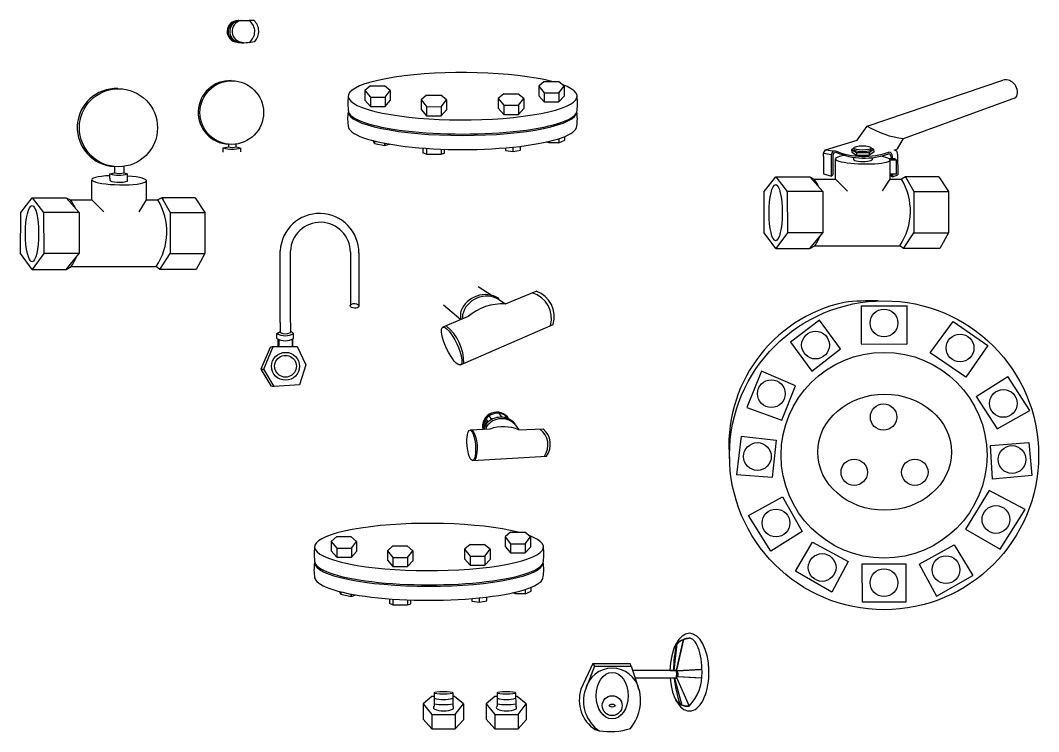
# Model space of a CAD drawing. Header units: millimetres. Extents: x 270980 to 377517, y 122245 to 152875.
# Drawn here: x 330785 to 350465, y 135301 to 149060 of the extents above; entities that cross this region are included whole.
import ezdxf

# ---------------------------------------------------------------- set-up
doc = ezdxf.new("R2010")
doc.units = ezdxf.units.MM

msp = doc.modelspace()

# ---------------------------------------------------------------- hatches: boundary and pattern name
h = msp.add_hatch(color=242)
h.dxf.hatch_style = 1
edge = h.paths.add_edge_path()
edge.add_ellipse((343455.0470447556, 136411.9291160001), major_axis=(0, -84.97290195742185), ratio=0.5028100184105206, start_angle=39.56140323124472, end_angle=156.7729893337367)
edge.add_ellipse((343455.0470447556, 136411.9291160001), major_axis=(0, -84.97290195742185), ratio=0.5028100184105206, start_angle=156.7729893337367, end_angle=169.2922804696469)
edge.add_arc((343464.6012398614, 136480.1709959486), 12.55437240545365, 64.09314434039806, 149.6934990257698)
edge.add_ellipse((343455.0470447556, 136411.9291160001), major_axis=(0, -74.76482730833366), ratio=0.1978087951310296, start_angle=358.6371298721403, end_angle=540.8417450249516, ccw=False)
edge.add_line((343453.2857451508, 136337.698606788), (343453.2816488653, 136337.6986130082))
edge.add_arc((343464.8507731711, 136348.7884361955), 16.02587955553226, 223.7882121869977, 302.7565169304336)
edge.add_ellipse((343455.0470447556, 136411.9291160001), major_axis=(0, -84.97290195742185), ratio=0.5028100184105206, start_angle=13.55688945109388, end_angle=39.56140323124475)

# ---------------------------------------------------------------- linework, layer by layer
for p, q in [((334992.9988086787, 149056.1555014766), (335209.8730346278, 149056.1555014766)), ((340908.1174740754, 147878.995563937), (340802.413895665, 147787.1838473913)), ((340908.1174740754, 147878.995563937), (341182.6635584438, 147878.9016327752)), ((341292.8428513881, 147787.1838473913), (341182.6635584438, 147878.9016327752)), ((347149.7438203392, 147014.8713832708), (349774.3657714245, 147905.0566899671)), ((337549.7783422868, 147793.996936266), (337444.0747638761, 147702.1852197203)), ((337444.0747638761, 147702.1852197203), (337444.0747638761, 147515.9755255566)), ((337444.0747638761, 147702.1852197203), (337549.7783422868, 147571.5958002798)), ((337549.7783422868, 147793.996936266), (337824.3244266552, 147793.9030051042)), ((337934.5037195994, 147702.1852197203), (337824.3244266552, 147793.9030051042)), ((337835.5706293091, 147571.0815045826), (337934.5037195994, 147702.1852197203)), ((337934.5037195994, 147702.1852197203), (337934.5037195994, 147507.6315798454)), ((338634.6002352702, 147613.112588859), (338528.8966568597, 147521.3008723133)), ((338634.6002352702, 147613.112588859), (338909.1463196387, 147613.0186576972)), ((339019.3256125829, 147521.3008723133), (338909.1463196387, 147613.0186576972)), ((340127.5112413848, 147639.5566260051), (340021.8076629742, 147547.7449094594)), ((340127.5112413848, 147639.5566260051), (340402.0573257533, 147639.4626948433)), ((340512.2366186976, 147547.7449094594), (340402.0573257533, 147639.4626948433)), ((340802.413895665, 147787.1838473913), (340802.413895665, 147600.9741532277)), ((340802.413895665, 147787.1838473913), (340908.1174740754, 147656.5944279508)), ((340802.413895665, 147600.9741532277), (340908.1174740754, 147481.2574371705)), ((340908.1174740754, 147656.5944279508), (341193.9097610979, 147656.0801322537)), ((340908.1174740754, 147656.5944279508), (340908.1174740756, 147481.2574371705)), ((341193.9097610979, 147656.0801322537), (341292.8428513881, 147787.1838473913)), ((341193.9097610979, 147656.0801322537), (341193.9097610979, 147481.1695631614)), ((341292.8428513881, 147787.1838473913), (341292.8428513881, 147592.6302075165)), ((337444.0747638761, 147515.9755255566), (337549.7783422868, 147396.2588094994)), ((337549.7783422868, 147571.5958002798), (337835.5706293091, 147571.0815045826)), ((337549.7783422868, 147571.5958002798), (337549.7783422868, 147396.2588094994)), ((337835.5706293091, 147571.0815045826), (337835.5706293091, 147396.1709354903)), ((337835.5706293091, 147396.1709354903), (337934.5037195994, 147507.6315798454)), ((338528.8966568597, 147521.3008723133), (338528.8966568597, 147335.0911781497)), ((338528.8966568597, 147521.3008723133), (338634.6002352702, 147390.7114528728)), ((338920.3925222927, 147390.1971571757), (339019.3256125829, 147521.3008723133)), ((339019.3256125829, 147521.3008723133), (339019.3256125829, 147326.7472324384)), ((340021.8076629742, 147547.7449094594), (340021.8076629742, 147361.5352152958)), ((340021.8076629742, 147547.7449094594), (340127.5112413848, 147417.1554900189)), ((340127.5112413848, 147417.1554900189), (340413.3035284072, 147416.6411943218)), ((340127.5112413848, 147417.1554900189), (340127.5112413848, 147241.8184992385)), ((340413.3035284072, 147416.6411943218), (340512.2366186976, 147547.7449094594)), ((340413.3035284072, 147416.6411943218), (340413.3035284072, 147241.7306252295)), ((340512.2366186976, 147547.7449094594), (340512.2366186976, 147353.1912695846)), ((340908.1174740754, 147481.2574371705), (341193.9097610979, 147481.1695631613)), ((341193.9097610979, 147481.1695631613), (341292.8428513881, 147592.6302075165)), ((347854.9624750393, 146771.8535240977), (350026.9389161229, 147564.9834010365)), ((337549.7783422868, 147396.2588094994), (337835.5706293091, 147396.1709354903)), ((338528.8966568597, 147335.0911781497), (338634.6002352702, 147215.3744620924)), ((338634.6002352702, 147390.7114528728), (338920.3925222927, 147390.1971571757)), ((338634.6002352702, 147390.7114528728), (338634.6002352703, 147215.3744620924)), ((338634.6002352702, 147215.3744620924), (338920.3925222927, 147215.2865880833)), ((338920.3925222926, 147390.1971571757), (338920.3925222927, 147215.2865880834)), ((338920.3925222927, 147215.2865880833), (339019.3256125829, 147326.7472324384)), ((340021.8076629742, 147361.5352152958), (340127.5112413848, 147241.8184992385)), ((340127.5112413848, 147241.8184992385), (340413.3035284072, 147241.7306252294)), ((340413.3035284072, 147241.7306252294), (340512.2366186976, 147353.1912695846)), ((346955.0945726274, 146740.8923086046), (347149.7438203392, 147014.8713832708)), ((334704.9585354378, 146592.9881347471), (334809.7888201509, 146616.0685812886)), ((334809.7888201509, 146664.2668547077), (334809.7888201509, 146616.0685812886)), ((334958.2384874633, 146616.0685812886), (334958.660774633, 146667.5573055685)), ((334958.2384874633, 146616.0685812886), (335046.514694122, 146589.9574291682)), ((337626.6599185318, 146678.2537507149), (337601.0396474804, 146733.4724025735)), ((337626.6599185318, 146726.9512381634), (337626.6599185318, 146678.2537507149)), ((337626.6599185318, 146678.2537507149), (337829.5967366059, 146638.0057637347)), ((337829.5967366059, 146638.0057637347), (337829.5967366059, 146682.6436065254)), ((337829.5967366059, 146682.6436065254), (337829.5967366059, 146638.0057637347)), ((337829.5967366059, 146638.0057637347), (337921.397639961, 146666.0548211226)), ((341007.3601477343, 146688.373887447), (340955.0849146874, 146708.501444267)), ((346343.3954923345, 146554.4648333298), (346955.0945726274, 146740.8923086046)), ((347737.6733166011, 146577.8486069218), (347854.9624750393, 146771.8535240977)), ((334704.9585354378, 146507.5292047168), (334704.9585354378, 146592.9881347471)), ((335046.514694122, 146516.5467605975), (335046.514694122, 146589.9574291682)), ((338634.6002352703, 146470.9197612314), (338566.4042515247, 146499.4350031233)), ((338634.6002352703, 146584.4789135351), (338634.6002352703, 146470.9197612314)), ((338634.6002352703, 146470.9197612314), (338920.392522293, 146472.9766462371)), ((338920.392522293, 146569.195383241), (338920.392522293, 146472.9766462371)), ((338920.392522293, 146472.9766462371), (338979.3499869779, 146492.4683701219)), ((340311.7776382878, 146522.5658312489), (340311.7776382878, 146608.8458417125)), ((346306.543537262, 146491.5472567557), (346343.3954923345, 146554.4648333298)), ((346306.543537262, 146424.9335315028), (346306.543537262, 146491.5472567557)), ((346306.543537262, 146491.5472567557), (346463.6924628866, 146462.3642921689)), ((346306.543537262, 146424.9335315028), (346306.543537262, 146090.2916392271)), ((346343.3954923345, 146554.4648333298), (346492.0868813731, 146533.071081604)), ((346463.6924628866, 146462.3642921689), (346492.0868813731, 146533.071081604)), ((346463.6924628866, 146049.2074678117), (346463.6924628866, 146462.3642921689)), ((346492.0868813731, 146533.071081604), (346530.7661143429, 146538.70408601)), ((346494.2526207519, 146458.9462177912), (346507.2559147841, 146500.498157134)), ((346494.2526207519, 146076.2478607457), (346494.2526207519, 146458.9462177912)), ((346507.2559147841, 146500.498157134), (346543.6837162999, 146509.9275514039)), ((346896.6184163415, 146586.2357677162), (346851.0026942484, 146563.3018887747)), ((346851.0026942484, 146563.3018887747), (346852.046629253, 146509.0845072775)), ((346851.0026942484, 146563.3018887747), (346943.1510635733, 146500.6832451097)), ((346852.046629253, 146509.0845072775), (346944.1396564902, 146450.6254508718)), ((346895.1574405887, 146566.9342263726), (346895.1574405887, 146591.1574840225)), ((346943.1510635733, 146500.6832451097), (347190.583681097, 146506.6539497895)), ((346943.1510635733, 146500.6832451097), (346944.1396564902, 146450.6254508718)), ((346944.1396564902, 146450.6254508718), (347191.6439942452, 146455.3144554439)), ((347190.583681097, 146506.6539497895), (347275.6647399136, 146567.4455844832)), ((347190.583681097, 146506.6539497895), (347191.6439942452, 146455.3144554439)), ((347276.7791739614, 146510.3398175864), (347191.6439942452, 146455.3144554439)), ((347228.9614574456, 146594.9936463991), (347228.9614574456, 146565.5597181667)), ((347275.6647399136, 146567.4455844832), (347228.9614574456, 146588.9431106896)), ((347275.6647399136, 146567.4455844832), (347276.7791739614, 146510.3398175864)), ((347639.6577687748, 146381.6452946548), (347639.5009249257, 146430.9710883681)), ((347671.1773332394, 146550.3766747052), (347737.6733166011, 146577.8486069218)), ((347739.5756915532, 146469.0156801471), (347741.9337145895, 146070.3224519828)), ((332605.8591013304, 146231.6032130539), (332605.8591013304, 146112.3858481409)), ((332788.0486761961, 146109.553350969), (332788.5669415537, 146235.6415235083)), ((346538.1888525366, 145988.6310484779), (346538.8853792556, 146380.6291103803)), ((346887.2669202782, 146410.0116327822), (346887.2669202782, 146370.9767594758)), ((347244.5701713156, 146403.4260591333), (347244.5701713156, 146370.9767594758)), ((347681.5934292929, 146381.6452946548), (347577.8639924679, 146381.6452946548)), ((347593.0052625644, 145988.6951388053), (347593.0052625644, 146360.6880103389)), ((347593.0052625644, 146360.6880103389), (347711.517010597, 146360.6880103389)), ((347614.1355121821, 146416.6395784681), (347614.1355121821, 146381.6452946548)), ((347711.517010597, 146360.6880103389), (347681.5934292929, 146381.6452946548)), ((347711.517010597, 146360.6880103389), (347711.517010597, 146086.4908862559)), ((332514.8814794206, 146092.3553374473), (332605.8591013304, 146112.3858481409)), ((332514.8814794206, 146006.8964074171), (332514.8814794206, 146092.3553374473)), ((332788.0486761961, 146109.553350969), (332856.4376381049, 146089.3246318685)), ((332856.4376381049, 145951.2391028742), (332856.4376381049, 146089.3246318685)), ((345382.5176592305, 146032.7576913993), (346040.7325310737, 146032.7576913993)), ((346040.7325310737, 146032.7576913993), (346290.903201516, 145746.7847163899)), ((346040.7325310737, 146032.7576913993), (346128.249053505, 145988.8807469843)), ((346306.543537262, 146090.2916392271), (346463.6924628866, 146049.2074678117)), ((346463.6924628866, 146049.2074678117), (346494.2526207519, 146076.2478607457)), ((347711.517010597, 146086.4908862559), (347593.0052625644, 146086.4908862559)), ((347614.1355121821, 146086.4908862559), (347614.1355121821, 146043.6487811975)), ((347614.1355121821, 146043.6487811975), (347640.5962869421, 146032.2010780947)), ((347640.5962869421, 146086.4908862559), (347640.5962869421, 146032.2010780947)), ((347640.5962869421, 146032.2010780947), (347741.9337145895, 146070.3224519828)), ((347891.7200480758, 146032.7576913993), (347815.5782504395, 145988.8807469843)), ((348537.8966218379, 146032.7576913993), (347891.7200480758, 146032.7576913993)), ((347891.7200480758, 146032.7576913993), (348054.6096361115, 145746.7847163899)), ((347891.7200480758, 146032.7576913993), (347916.7122607133, 145988.8807469843)), ((348537.8966218379, 146032.7576913993), (348721.3069003877, 145746.7847163899)), ((332165.803411679, 145585.5158231128), (332166.4999383978, 145977.5138850152)), ((332514.8814794206, 146006.8964074171), (332514.8814794206, 145967.8615341107)), ((333220.6198217067, 145585.5799134402), (333220.6198217067, 145961.4694050765)), ((346128.4203784529, 145988.6310484779), (346538.1888525366, 145988.6310484779)), ((346538.1888525366, 145988.6310484779), (346768.8354985448, 145757.9647623316)), ((347450.2561274785, 145759.979401311), (347593.0052625644, 145988.6951388053)), ((347593.0052625644, 145988.6951388053), (347815.5782504395, 145988.8807469843)), ((346290.903201516, 145746.7847163899), (345601.8606861986, 145746.7847163899)), ((346290.903201516, 145746.7847163899), (346290.9032015161, 144952.6616392559)), ((348054.6096361115, 145746.7847163899), (348054.6096361113, 144952.6616392559)), ((348054.6096361115, 145746.7847163899), (348721.3069003877, 145746.7847163899)), ((348721.3069003877, 145746.7847163899), (348721.3069003877, 144952.6616392559)), ((331010.1322183728, 145629.6424660342), (331668.347090216, 145629.6424660342)), ((331668.347090216, 145629.6424660342), (331918.5177606583, 145343.6694910248)), ((331668.347090216, 145629.6424660342), (331755.8636126472, 145585.7655216192)), ((331756.0349375952, 145585.5158231128), (332165.803411679, 145585.5158231128)), ((332165.803411679, 145585.5158231128), (332396.450057687, 145354.8495369665)), ((333077.8706866207, 145356.8641759459), (333220.6198217067, 145585.5799134402)), ((333220.6198217067, 145585.5799134402), (333443.1928095817, 145585.7655216192)), ((333519.334607218, 145629.6424660342), (333443.1928095817, 145585.7655216192)), ((334165.5111809802, 145629.6424660342), (333519.334607218, 145629.6424660342)), ((333519.334607218, 145629.6424660342), (333682.2241952537, 145343.6694910248)), ((333519.334607218, 145629.6424660342), (333544.3268198556, 145585.7655216192)), ((334165.5111809802, 145629.6424660342), (334348.92145953, 145343.6694910248)), ((331918.5177606583, 145343.6694910248), (331229.4752453408, 145343.6694910248)), ((331918.5177606583, 145343.6694910248), (331918.5177606584, 144549.5464138908)), ((333682.2241952537, 145343.6694910248), (333682.2241952536, 144549.5464138908)), ((333682.2241952537, 145343.6694910248), (334348.92145953, 145343.6694910248)), ((334348.92145953, 145343.6694910248), (334348.92145953, 144549.5464138908)), ((346290.9032015161, 144952.6616392559), (345607.8728347411, 144952.6616392559)), ((346040.7325310737, 144644.632698017), (346290.9032015161, 144952.6616392559)), ((347855.0609566001, 144644.632698017), (348054.6096361113, 144952.6616392559)), ((348054.6096361113, 144952.6616392559), (348721.3069003877, 144952.6616392559)), ((348721.3069003877, 144952.6616392559), (348554.3559447747, 144644.632698017)), ((346040.7325310737, 144644.632698017), (346142.1200347915, 144701.4385639696)), ((346142.1200347915, 144701.4385639695), (347783.2447437895, 144701.4385639696)), ((347855.0609566001, 144644.632698017), (347783.2447437895, 144701.4385639696)), ((331918.5177606584, 144549.5464138908), (331235.4873938834, 144549.5464138908)), ((331668.347090216, 144241.5174726518), (331918.5177606584, 144549.5464138908)), ((333482.6755157423, 144241.5174726518), (333682.2241952536, 144549.5464138908)), ((333682.2241952536, 144549.5464138908), (334348.92145953, 144549.5464138908)), ((334348.92145953, 144549.5464138908), (334181.9705039168, 144241.5174726518)), ((335806.6883937449, 143214.8990375417), (335806.6883937449, 144599.9558716305)), ((336004.1627090336, 143214.8990375417), (336004.1627090338, 144599.9558716305)), ((337162.8942198306, 144573.7371345145), (337162.8942198306, 143549.2859355408)), ((337327.733340797, 144559.969713185), (337327.733340797, 143536.3528553093)), ((345382.5176592305, 144644.632698017), (346040.7325310737, 144644.632698017)), ((348554.3559447747, 144644.632698017), (347855.0609566001, 144644.632698017)), ((331668.347090216, 144241.5174726518), (331769.7345939337, 144298.3233386044)), ((331769.7345939337, 144298.3233386044), (333410.8593029317, 144298.3233386044)), ((333482.6755157423, 144241.5174726518), (333410.8593029317, 144298.3233386044)), ((331010.1322183728, 144241.5174726518), (331668.347090216, 144241.5174726518)), ((334181.9705039168, 144241.5174726518), (333482.6755157423, 144241.5174726518)), ((339634.4226718446, 143910.5060495711), (339902.4505615881, 143738.1790026238)), ((340158.8630539651, 143575.5207890631), (340754.1745360497, 143820.6761610431)), ((338965.2355042504, 143554.4186048949), (339296.1214703428, 143272.7879873074)), ((340033.5297696254, 143660.1483724406), (340158.8630539651, 143575.5207890631)), ((347037.9775181044, 143539.7936150419), (347037.9775181044, 142801.6145813142)), ((347037.9775181044, 143539.7936150419), (347914.6477978974, 143539.7936150419)), ((347914.6477978974, 143543.1489137228), (347914.6477978974, 142798.2592826333)), ((339436.1980046443, 143333.4755628912), (338951.2629576849, 143123.3794717625)), ((335806.6883937449, 143214.8990375417), (335806.6883937449, 143022.3637550991)), ((336004.1627090336, 143214.8990375417), (336004.1627090336, 143020.7992479829)), ((339292.210484702, 142396.1149727707), (341082.8070665676, 143176.6593803156)), ((346229.4539944315, 143259.6816360456), (345667.8910044289, 142832.0520169084)), ((346636.8726456, 142707.467025495), (346229.4539944315, 143259.6816360456)), ((335743.3749997613, 143001.5294909378), (335806.6883937449, 143044.1953214617)), ((335743.3749997613, 142904.5607683598), (335743.3749997613, 143001.5294909378)), ((335763.544184937, 142894.0616373246), (335763.544184937, 142750.804545184)), ((335768.3117042898, 142891.8346104935), (335768.3117042898, 142750.804545184)), ((335782.1123278895, 142885.9036950145), (335782.1123278895, 142750.804545184)), ((336064.423004833, 143001.5294909378), (336004.1627090336, 143052.5481394392)), ((336037.6754752179, 142891.0131338562), (336037.6754752179, 142750.804545184)), ((336043.4906218775, 142893.6988102014), (336043.4906218775, 142750.804545184)), ((336064.423004833, 142904.5607683598), (336064.423004833, 143001.5294909378)), ((335614.9779011861, 142730.9453062223), (335433.2906160863, 142315.8996065336)), ((335489.3142153783, 142315.8996065336), (335671.4447887599, 142750.804545184)), ((335671.4447887599, 142750.804545184), (335614.9779011861, 142730.9453062223)), ((335671.4447887599, 142750.804545184), (336135.8053779677, 142750.804545184)), ((336135.8053779677, 142750.804545184), (336304.2318862783, 142397.7953234829)), ((345667.8910044289, 142832.0520169084), (346081.1973310117, 142272.2550908734)), ((346081.1973310117, 142272.2550908734), (346636.8726456, 142707.467025495)), ((347037.9775181044, 142801.6145813142), (347914.6477978974, 142798.2592826333)), ((335433.2906160863, 142315.8996065336), (335489.3142153783, 142315.8996065336)), ((335433.2906160863, 142315.8996065336), (335624.6674974973, 141990.7668890228)), ((335691.9104155689, 141975.1331685123), (335489.3142153783, 142315.8996065336)), ((336304.2318862783, 142397.7953234829), (336176.9394419591, 142008.6364305103)), ((335624.6674974973, 141990.7668890228), (335691.9104155689, 141975.1331685123)), ((336176.9394419591, 142008.6364305103), (335691.9104155689, 141975.1331685123)), ((339764.9106995468, 141322.1357160659), (339801.7250021325, 141269.4924681754)), ((339783.7602479341, 141349.3855308296), (339824.1231671903, 141290.9350453802)), ((339842.9413172299, 141406.1177829446), (339889.0087544567, 141336.7185672984)), ((340030.8105886468, 141458.797998948), (340083.0942334141, 141383.1256852559)), ((340141.7034774986, 141427.334006271), (340184.3193983897, 141365.0297430641)), ((340180.1259387867, 141403.3483358459), (340214.5595656997, 141353.6608756584)), ((339861.2149619193, 141155.0600746037), (339475.2664678893, 141133.3137563615)), ((339723.5268694178, 141189.5533751184), (339752.7086883144, 141148.9462744629)), ((339727.0770176481, 141220.8833978603), (339757.4339176851, 141177.8912185425)), ((339734.8602222204, 141254.4283166048), (339767.3718539014, 141210.6156943276)), ((339748.6079609683, 141291.3067752708), (339782.4525927724, 141242.8943168183)), ((340353.7615129025, 141228.4442127604), (340418.4237132624, 141138.6968812721)), ((340418.4237132624, 141138.6968812721), (340888.9953522723, 141156.6331341048)), ((344716.1130659434, 141018.6101780228), (344623.6930184728, 140269.2143937957)), ((349534.7380558353, 140839.3261479914), (350278.3723225386, 140893.975104223)), ((349571.0612936193, 140187.4032982462), (349534.7380558353, 140839.3261479914)), ((350278.3723225386, 140893.975104223), (350333.849671131, 140253.4004710616)), ((339525.6337070509, 140547.9688806518), (340951.9339661811, 140631.5444290951)), ((350333.849671131, 140253.4004710616), (349571.0612936193, 140187.4032982462)), ((340257.8097129405, 139159.359562708), (340152.10613453, 139067.5478461623)), ((340257.8097129405, 139159.359562708), (340532.355797309, 139159.2656315462)), ((340642.5350902532, 139067.5478461623), (340532.355797309, 139159.2656315462)), ((336899.4705811518, 139074.3609350369), (336793.7670027413, 138982.5492184912)), ((336793.7670027413, 138982.5492184912), (336793.7670027413, 138796.3395243276)), ((336793.7670027413, 138982.5492184912), (336899.4705811518, 138851.9597990508)), ((336899.4705811518, 139074.3609350369), (337174.0166655202, 139074.2670038752)), ((337284.1959584645, 138982.5492184913), (337174.0166655202, 139074.2670038752)), ((337185.2628681742, 138851.4455033536), (337284.1959584645, 138982.5492184913)), ((337284.1959584645, 138982.5492184912), (337284.1959584645, 138787.9955786164)), ((340152.10613453, 139067.5478461623), (340152.10613453, 138881.3381519987)), ((340152.10613453, 139067.5478461623), (340257.8097129405, 138936.9584267218)), ((340543.601999963, 138936.4441310247), (340642.5350902532, 139067.5478461623)), ((340642.5350902532, 139067.5478461623), (340642.5350902532, 138872.9942062874)), ((336793.7670027413, 138796.3395243276), (336899.4705811518, 138676.6228082704)), ((336899.4705811518, 138851.9597990508), (337185.2628681742, 138851.4455033536)), ((336899.4705811518, 138851.9597990508), (336899.470581152, 138676.6228082704)), ((337185.2628681742, 138851.4455033536), (337185.2628681742, 138676.5349342613)), ((337185.2628681742, 138676.5349342613), (337284.1959584645, 138787.9955786164)), ((337984.2924741355, 138893.47658763), (337878.5888957248, 138801.6648710842)), ((337878.5888957248, 138801.6648710842), (337878.5888957248, 138615.4551769206)), ((337878.5888957248, 138801.6648710842), (337984.2924741355, 138671.0754516438)), ((337984.2924741355, 138893.47658763), (338258.8385585038, 138893.3826564682)), ((338369.0178514481, 138801.6648710843), (338258.8385585038, 138893.3826564682)), ((338270.0847611578, 138670.5611559467), (338369.0178514481, 138801.6648710843)), ((338369.0178514481, 138801.6648710842), (338369.0178514481, 138607.1112312094)), ((339477.20348025, 138919.920624776), (339371.4999018394, 138828.1089082304)), ((339371.4999018394, 138828.1089082304), (339371.4999018394, 138641.8992140668)), ((339371.4999018394, 138828.1089082304), (339477.20348025, 138697.5194887899)), ((339477.20348025, 138919.920624776), (339751.7495646184, 138919.8266936143)), ((339861.9288575626, 138828.1089082304), (339751.7495646184, 138919.8266936143)), ((339762.9957672724, 138697.0051930928), (339861.9288575626, 138828.1089082304)), ((339861.9288575626, 138828.1089082304), (339861.9288575626, 138633.5552683555)), ((340152.10613453, 138881.3381519987), (340257.8097129405, 138761.6214359414)), ((340257.8097129405, 138936.9584267218), (340543.601999963, 138936.4441310247)), ((340257.8097129405, 138936.9584267218), (340257.8097129406, 138761.6214359414)), ((340257.8097129405, 138761.6214359414), (340543.601999963, 138761.5335619323)), ((340543.601999963, 138936.4441310247), (340543.601999963, 138761.5335619323)), ((340543.601999963, 138761.5335619323), (340642.5350902532, 138872.9942062874)), ((336899.4705811518, 138676.6228082704), (337185.2628681742, 138676.5349342613)), ((337878.5888957248, 138615.4551769206), (337984.2924741355, 138495.7384608634)), ((337984.2924741355, 138671.0754516438), (338270.0847611578, 138670.5611559467)), ((337984.2924741355, 138671.0754516438), (337984.2924741355, 138495.7384608634)), ((338270.0847611578, 138670.5611559467), (338270.0847611578, 138495.6505868543)), ((338270.0847611578, 138495.6505868543), (338369.0178514481, 138607.1112312094)), ((339371.4999018394, 138641.8992140668), (339477.20348025, 138522.1824980095)), ((339477.20348025, 138697.5194887899), (339762.9957672724, 138697.0051930928)), ((339477.20348025, 138697.5194887899), (339477.20348025, 138522.1824980095)), ((339762.9957672724, 138697.0051930928), (339762.9957672724, 138522.0946240004)), ((339762.9957672724, 138522.0946240004), (339861.9288575626, 138633.5552683555)), ((337984.2924741355, 138495.7384608634), (338270.0847611578, 138495.6505868543)), ((339477.20348025, 138522.1824980095), (339762.9957672724, 138522.0946240004)), ((336976.352157397, 137958.6177494859), (336950.7318863455, 138013.8364013445)), ((336976.352157397, 138007.3152369344), (336976.352157397, 137958.6177494859)), ((336976.352157397, 137958.6177494859), (337179.2889754709, 137918.3697625057)), ((337179.2889754709, 137918.3697625057), (337179.2889754709, 137963.0076052964)), ((337179.2889754709, 137963.0076052964), (337179.2889754709, 137918.3697625057)), ((340357.0523865993, 137968.7378862179), (340304.7771535524, 137988.865443038)), ((337179.2889754709, 137918.3697625057), (337271.0898788262, 137946.4188198935)), ((337984.2924741355, 137751.2837600024), (337916.0964903899, 137779.7990018942)), ((337984.2924741355, 137864.8429123061), (337984.2924741355, 137751.2837600024)), ((338270.0847611582, 137849.559382012), (338270.0847611582, 137753.3406450081)), ((338270.0847611582, 137753.3406450081), (338329.0422258431, 137772.8323688929)), ((339661.4698771529, 137802.9298300199), (339661.4698771529, 137889.2098404835)), ((337984.2924741355, 137751.2837600024), (338270.0847611582, 137753.3406450081)), ((343474.6492726892, 137001.1009789942), (343412.5898543309, 136486.48856145)), ((343600.9360866716, 137086.9079190968), (343467.3724898714, 136492.4156862214)), ((343467.5453439201, 136493.185060451), (343600.9360866716, 137086.9079190968)), ((341850.7827220823, 136617.8077764712), (341619.9304881761, 136120.8446140863)), ((341850.7827220823, 136617.8077764712), (341880.5027686612, 136567.4718268458)), ((342590.5774159114, 136567.097414923), (342568.8105591795, 136617.8077764712)), ((341880.5027686612, 136567.4718268458), (341705.0444161497, 136119.8670012047)), ((341880.5027686612, 136567.4718268458), (342590.5774159114, 136567.097414923)), ((342590.5774159114, 136567.097414923), (342700.7263437218, 136242.0700496097)), ((343453.9515965673, 136486.48856145), (342617.8950504544, 136486.48856145)), ((343482.7843329784, 136476.5608924689), (343928.2498548825, 136504.2329820833)), ((343958.1736315775, 136504.4220501935), (343500.1182827627, 136477.637668534)), ((343452.8617561806, 136337.6992506131), (342667.9145074695, 136338.8911889542)), ((343424.1170947706, 136337.7428992329), (343568.2827058965, 135816.665859032)), ((343473.5218978933, 136335.3110324552), (343707.8992107397, 135794.9714929586)), ((343491.5439806913, 136367.7513395998), (343928.880699216, 136340.2527573738)), ((343491.5439806913, 136367.7513395998), (343928.880699216, 136340.2527573738)), ((343501.7336121871, 136367.1106423803), (343956.4180378638, 136340.2527573738)), ((338781.6816570909, 136051.6328571818), (338781.6816570909, 135796.7279926169)), ((339142.353190883, 136051.6328571821), (339144.6196607604, 135796.7279926169)), ((339996.6921271246, 136051.6328571818), (339996.6921271246, 135796.7279926169)), ((340357.3636609166, 136051.6328571821), (340359.6301307941, 135796.7279926169)), ((338739.5189421423, 135983.8472674298), (338572.6189653727, 135838.8817554852)), ((338572.6189653727, 135838.8817554852), (338572.6189653727, 135544.8671715183)), ((338572.6189653727, 135838.8817554852), (338739.5189421423, 135632.6884420826)), ((338781.6816570909, 135983.8472674298), (338739.5189421423, 135983.8472674298)), ((339173.0116941598, 135983.6989554336), (339142.9559020064, 135983.8472674298)), ((339346.9785712458, 135838.8817554853), (339173.0116941598, 135983.6989554336)), ((339190.7688126031, 135631.8763982409), (339346.9785712458, 135838.8817554853)), ((339346.9785712458, 135838.8817554852), (339346.9785712458, 135531.6925527749)), ((339954.529412176, 135983.8472674298), (339787.6294354063, 135838.8817554852)), ((339787.6294354063, 135838.8817554852), (339787.6294354063, 135544.8671715183)), ((339787.6294354063, 135838.8817554852), (339954.529412176, 135632.6884420826)), ((339996.6921271246, 135983.8472674298), (339954.529412176, 135983.8472674298)), ((340388.0221641935, 135983.6989554336), (340357.9663720401, 135983.8472674298)), ((340561.9890412795, 135838.8817554853), (340388.0221641935, 135983.6989554336)), ((340405.7792826368, 135631.8763982409), (340561.9890412795, 135838.8817554853)), ((340561.9890412795, 135838.8817554852), (340561.9890412795, 135531.6925527749)), ((338739.5189421423, 135632.6884420826), (339190.7688126031, 135631.8763982409)), ((338739.5189421423, 135632.6884420826), (338739.5189421424, 135355.8412423176)), ((339190.7688126031, 135631.8763982409), (339190.7688126031, 135355.7024942232)), ((339954.529412176, 135632.6884420826), (340405.7792826368, 135631.8763982409)), ((339954.529412176, 135632.6884420826), (339954.5294121761, 135355.8412423176)), ((340405.7792826366, 135631.8763982409), (340405.7792826369, 135355.7024942232)), ((338572.6189653727, 135544.8671715183), (338739.5189421423, 135355.8412423176)), ((339190.7688126031, 135355.7024942232), (339346.9785712458, 135531.6925527749)), ((339787.6294354063, 135544.8671715183), (339954.529412176, 135355.8412423176)), ((340405.7792826368, 135355.7024942232), (340561.9890412795, 135531.6925527749)), ((338739.5189421423, 135355.8412423176), (339190.7688126031, 135355.7024942232)), ((339954.529412176, 135355.8412423176), (340405.7792826368, 135355.7024942232))]:
    msp.add_line(p, q)
at = {"color": 7}
msp.add_line((341850.7827220823, 136617.8077764712), (342568.8105591795, 136617.8077764712), dxfattribs=at)
for points in [[(341193.9097610981, 146772.6032534574), (341193.9097610981, 146688.373887447), (341307.764677364, 146739.350557019), (341307.764677364, 146814.1470820829)], [(340158.1796887639, 146594.582673313), (340158.3478728742, 146543.8004304758), (340311.7776382878, 146522.5658312489), (340452.4770187312, 146548.2927160119), (340452.4770187312, 146624.6028390576)], [(341193.9097610981, 146688.373887447), (341007.3601477343, 146688.373887447), (341007.3601477343, 146720.6469838763)], [(338566.4042515247, 146589.407250855), (338566.4042515247, 146499.4350031233)], [(338979.3499869779, 146492.4683701219), (338979.3499869779, 146492.4683701219), (338979.1367287176, 146567.0753991509)], [(345382.5176592305, 146032.7576913993), (345601.8606861986, 145746.7847163899), (345607.8728347411, 144952.6616392559), (345382.5176592305, 144644.632698017), (345157.1624837199, 144952.6616392559), (345163.1746322627, 145746.7847163899), (345382.5176592305, 146032.7576913993)], [(331010.1322183728, 145629.6424660342), (331229.4752453408, 145343.6694910248), (331235.4873938834, 144549.5464138908), (331010.1322183728, 144241.5174726518), (330784.7770428621, 144549.5464138908), (330790.7891914048, 145343.6694910248), (331010.1322183728, 145629.6424660342)], [(348369.2638648296, 142625.8425482406), (348811.4096428253, 143234.2827278685), (349485.3087804273, 142768.0563609949), (349057.8517092695, 142158.6474355917), (348369.2638648296, 142625.8425482406)], [(344823.9920778713, 141572.6386750985), (345501.3998486683, 141328.9386651983), (345768.8008567139, 141989.6364642649), (345105.7938011587, 142271.2453868005), (344823.9920778713, 141572.6386750985)], [(349257.3625064595, 141783.7270338466), (349867.2491382558, 142172.6266531601)], [(349257.3625064595, 141783.7270338466), (349665.8664823546, 141158.5933855532), (350297.5704070488, 141511.6574622936), (349867.2491382558, 142172.6266531601)], [(344716.1130659434, 141018.6101780228), (345390.4968286379, 140940.2077601489), (345316.472766448, 140214.5813674557), (344623.6930184728, 140269.2143937957)], [(349049.0911493481, 139218.7163610199), (349719.2319298844, 138831.1735341567), (350202.0808328829, 139595.7106802331), (349511.4166319071, 139967.055807419), (349049.0911493481, 139218.7163610199)], [(344860.3731362023, 139484.078763738), (345512.7707950604, 139841.3983229125), (345897.6912330407, 139172.4292779042), (345289.628453731, 138793.3468967892), (344860.3731362023, 139484.078763738)], [(345765.472798054, 138402.9660767992), (346097.2968153873, 138964.7973171267)], [(346097.2968153873, 138964.7973171267), (346781.8830529664, 138591.3288073825), (346468.1301147854, 138000.0851580533)], [(348153.6753641091, 138538.4651350445), (348832.2819811975, 138915.3644501595), (349190.9034571726, 138322.238212791)], [(347056.5271233038, 138548.2548692987), (347900.3500080015, 138548.2548692987), (347900.3500080015, 137804.2145554744), (347060.0726710305, 137804.2145554744), (347056.5271233038, 138548.2548692987)], [(346468.1301147854, 138000.0851580533), (345765.472798054, 138402.9660767992), (345765.472798054, 138402.9660767992)], [(348153.6753641091, 138538.4651350445), (348491.0727469478, 137923.0022216552), (349190.9034571726, 138322.238212791)], [(340543.6019999632, 137968.7378862179), (340357.0523865993, 137968.7378862179), (340357.0523865993, 138001.0109826473)], [(340543.6019999632, 138052.9672522284), (340543.6019999632, 137968.7378862179), (340657.4569162291, 138019.71455579), (340657.4569162291, 138094.5110808539)], [(337916.0964903899, 137869.771249626), (337916.0964903899, 137779.7990018942)], [(338329.0422258431, 137772.8323688929), (338329.0422258431, 137772.8323688929), (338328.8289675827, 137847.4393979219)], [(339507.871927629, 137874.946672084), (339508.0401117394, 137824.1644292467), (339661.4698771529, 137802.9298300199), (339802.1692575964, 137828.6567147829), (339802.1692575964, 137904.9668378286)], [(343931.2934748464, 136504.4220501935), (343482.7843329784, 136476.5608924689)], [(343930.5952496721, 136504.378676804), (343482.7843329784, 136476.5608924689)], [(343491.5439806913, 136367.7513395998), (343928.880699216, 136340.2527573738)], [(343491.5439806913, 136367.7513395998), (343928.880699216, 136340.2527573738)]]:
    msp.add_lwpolyline(points)
at = {"color": 242}
for points in [[(343338.6047193727, 136486.48856145), (343412.5898543309, 136486.48856145, -0.0520053582210069), (343474.6492726892, 137001.1009789941)], [(343474.6492726892, 137001.1009789941), (343474.6897589941, 137001.4367016909, 0.0539758874881268), (343432.7128268091, 136944.3955579022)]]:
    msp.add_lwpolyline(points, format="xyb", dxfattribs=at)
for points in [[(343422.8652044792, 136926.1562125727, -0.1887462582125025), (343600.9188218104, 137086.8310731141), (343600.9360866716, 137086.9079190968, 0.1183139219014771), (343474.6492726892, 137001.1009789942), (343412.5898543309, 136486.48856145), (343453.752247621, 136486.48856145, -0.3275240760980752), (343467.3724898714, 136492.4156862214), (343600.9188218104, 137086.8310731141, 0.1174088888575283), (343474.6897589941, 137001.4367016909), (343474.6492726892, 137001.1009789942, -0.1183139219014772), (343600.9360866716, 137086.9079190968, -0.0839522742407467), (343707.9799333051, 137107.9126064805)], [(343422.8652044792, 136926.1562125727, -0.2766038825033052), (343707.9799333051, 137107.9126064805)], [(343470.0863634372, 136491.4637230706, 0.3918974999441309), (343453.762569336, 136486.5062534601)], [(343453.2857451508, 136337.698606788), (343453.2816488653, 136337.6986130082, 0.3588805702284951), (343473.5218978933, 136335.3110324552)], [(343707.8992107397, 135794.9714929586, -0.2822305403885966), (343449.9176716979, 135917.2374745188)], [(343707.8992107397, 135794.9714929586, -0.1316156484497573), (343568.2827058965, 135816.665859032, -0.1452205363456275), (343449.9176716979, 135917.2374745188)], [(343707.8992107397, 135794.9714929586, -0.1316156484497508), (343568.2827058965, 135816.665859032, -0.1452205363442694), (343449.9176716987, 135917.2374745176)], [(343707.8992107397, 135794.9714929586, -0.1316156484497504), (343568.2827058965, 135816.665859032, -0.1452205363442694), (343449.9176716987, 135917.2374745176)], [(343707.8992107397, 135794.9714929586, -0.1316156484497496), (343568.2827058965, 135816.665859032, -0.1452205363442683), (343449.9176716987, 135917.2374745176)]]:
    msp.add_lwpolyline(points, format="xyb")
for centre, radius in [((334870.7381034675, 147276.0991240991), 614.860586641702), ((332680.6610474504, 146982.4938217545), 754.6072073454731), ((347477.2659656097, 140647.6876214845), 2987.463695321989), ((347477.2659656097, 143205.3672181826), 268.1888471008027), ((346152.8969318047, 142778.4141215927), 268.1888471008027), ((348947.2699468945, 142722.9313616148), 268.1888471008027), ((347477.2659656097, 140647.6876214845), 1990.43670208075), ((345298.8746446209, 141838.1863494488), 268.1888471008027), ((349783.0756000531, 141649.5000971893), 268.1888471008027), ((347467.9390603621, 141386.6954050605), 255.1421490812912), ((345029.9374373867, 140623.5906278209), 268.1888471008027), ((349950.1495513809, 140565.4424989141), 268.1888471008027), ((346900.9685299826, 140318.5476019655), 255.1421490812912), ((348072.0879101558, 140318.5476019655), 255.1421490812912), ((345389.1261549121, 139336.4645941089), 268.1888471008027), ((349639.087650128, 139405.2938515277), 268.1888471008027), ((346280.6165323252, 138476.7096952916), 268.1888471008027), ((348674.1709840342, 138433.463466108), 268.1888471008027), ((347477.2659656097, 138181.7451151132), 268.1888471008027), ((342222.9933577457, 135804.9576343223), 192.1283954101487)]:
    msp.add_circle(centre, radius)
for centre, radius, start, end in [((335052.1944461053, 148846.2523082523), 262.529784604036, 305.9797921600079, 53.08624497687852), ((335255.2501571036, 148796.3597568557), 263.7288610814144, 80.0924009569347, 99.90759904306528), ((335106.9391228101, 148846.971110552), 285.0845689950419, 316.9743281464935, 47.2027595067351), ((335095.9710420486, 149606.6100072258), 979.0543042707098, 262.8718300070281, 282.9483110633765), ((335178.5819715671, 150173.6938594917), 1550.092502243264, 262.842608105809, 265.5443177699465), ((335145.2613844955, 149578.6420838473), 951.8180665175968, 261.6919528491363, 267.6675597756349), ((335378.3748002755, 150391.932735532), 1785.140901404033, 259.2204298603275, 261.2406353682071), ((335178.5819715671, 150173.6938594917), 1550.092502243264, 272.2309656105919, 272.2318638585719), ((334837.2210885704, 147279.1469447471), 615.4917176352681, 87.95733513359653, 267.445499275764), ((349819.9991180285, 147675.1187256404), 234.4224173601696, 331.9776681879098, 101.2250315816769), ((332639.5262250864, 146986.2343565646), 755.3817829271109, 87.95733513366469, 267.4454992756984), ((338174.7188283922, 147455.6125606437), 1060.847300922645, 172.5961751291811, 188.878290195769), ((340484.1058014247, 147455.6125606437), 1069.406560882159, 352.6557615094905, 7.344238490509504), ((338170.852945481, 147155.1829106563), 1060.847300922645, 172.5961751291811, 188.878290195769), ((340480.2399185136, 147155.1829106563), 1069.406560882159, 352.6557615094905, 7.344238490509504), ((348081.0055921468, 148572.5661953675), 1814.844790956845, 239.1270717999482, 262.845096814147), ((334884.0136538071, 146789.8295577674), 188.9502656208104, 246.8694593314066, 293.1305406685934), ((334880.7596549369, 147157.562181365), 591.3120054013327, 252.7040811259658, 286.2791485589063), ((347084.5571189945, 147866.9424098135), 1439.06272332149, 247.3669642543261, 289.7355171798913), ((347090.6806307414, 147750.1968669903), 1355.534433201151, 246.2010454304327, 290.5997673807253), ((347542.0044948155, 146413.8423693801), 72.18523425901454, 2.220792293169216, 69.22464266446879), ((347560.6755715273, 146434.1333508899), 78.88875865818478, 357.7026783531027, 82.84747681226095), ((347663.466230324, 146474.4631458515), 76.30416090350441, 355.9060878224197, 84.19993436969155), ((332690.6825989197, 146656.9293840653), 591.3120054013327, 252.704081125961, 286.2791485589008), ((332702.6223354922, 146475.5708107779), 375.854281033358, 255.0812632695105, 283.1373278895157), ((345175.2481540653, 145334.8172417524), 1155.858894160116, 25.15488133248051, 34.4625851736379), ((346782.6180978761, 145370.6959448496), 1203.81025347625, 326.2238798487958, 30.89881172837446), ((330802.8627132074, 144931.7020163873), 1155.858894160116, 25.1548813320375, 34.46258517440539), ((332410.2326570182, 144967.5807194845), 1203.81025347625, 326.2238798488046, 30.89881172903162), ((336566.8052060762, 144564.5317298976), 760.9418100001448, 359.6564969014736, 177.3317438877681), ((336583.2318374009, 144573.7371345144), 579.662382429582, 0, 177.40756737282), ((345175.2481540653, 145334.8172417524), 1155.858894160116, 326.7719835644556, 337.6462452067209), ((330802.8627132074, 144931.7020163873), 1155.858894160116, 326.7719835642751, 337.6462452059887), ((339770.1551791805, 143248.8595681379), 506.8881308257042, 59.71370966187524, 158.3179345692251), ((339792.9406174021, 143246.9364284918), 478.1498204428321, 59.7902589470715, 165.7379932713782), ((340011.2101662602, 143667.9513601634), 23.64426593881391, 340.7302491231744, 51.93081671264486), ((340530.7684294192, 143287.6723711825), 519.6541137512515, 345.212669969591, 74.07647502113356), ((340579.4367429817, 143325.6533454272), 524.9579833725978, 343.5116283552537, 70.5575096601373), ((340107.7836112226, 142528.1875757139), 1048.578070176634, 87.2078424334298, 129.8270750766605), ((347307.1333003937, 140839.4021532846), 2830.063891319237, 102.3037496725919, 185.7223438622683), ((347242.6669951683, 138797.1095361382), 4837.432415346906, 88.55961173379097, 96.3926204697194), ((339625.4163394495, 143356.4447035152), 335.8760619335001, 166.2755202512211, 193.7244797486767), ((339631.2606710836, 143339.6245343199), 302.7757443896413, 175.243383473116, 189.3258636768495), ((338430.8295404338, 142430.2785755628), 926.7113691651159, 359.6480265507096, 51.00662755080541), ((335903.8990022971, 143285.2791108562), 326.0088989489992, 240.5021121663651, 299.4978878336348), ((335903.8990022971, 143188.3103882781), 326.0088989489992, 240.5021121663651, 299.4978878336348), ((335907.0789707042, 143230.2784411219), 230.8826208405728, 244.2266564469015, 294.8655011409279), ((339990.2818630273, 141209.9058650025), 273.3392391437629, 30.5028678172366, 193.2320161693991), ((340009.6303001201, 141172.9998394348), 286.581912554104, 50.19563580971034, 185.137019004955), ((340067.9820604008, 141015.1018850418), 368.2856748170022, 41.9951171657725, 138.2894463806416), ((340084.2466869749, 141005.5557145972), 349.7392228622987, 39.59071507122304, 145.5384493948007), ((338942.9620192478, 140788.9714059549), 677.836318686258, 339.4484826749962, 30.80708367542458), ((339995.3222193032, 141123.8475020254), 243.908330724093, 146.0260554385284, 174.0936670615274), ((339986.5420805208, 141113.9922546475), 210.6043211748969, 154.8620688235788, 170.0356879422585), ((340118.8450294362, 140432.6494261611), 766.9748344449525, 67.00829855673916, 109.6275311994496), ((340292.6011121087, 141224.8561355146), 61.26556066553686, 3.357504371350078, 36.74643924044842), ((340601.0212532236, 140847.1730555118), 380.0972375818108, 325.0131260940281, 53.87693114604616), ((340644.0223960079, 140860.9536318496), 383.9767145997351, 323.3120844803161, 50.35796578421626), ((337524.4110672574, 138735.9765594147), 1060.847300922645, 172.5961751291787, 188.8782901957721), ((339833.7980402899, 138735.9765594147), 1069.406560882159, 352.655761509493, 7.344238490507048), ((337520.5451843461, 138435.5469094273), 1060.847300922645, 172.5961751291787, 188.8782901957721), ((339829.9321573787, 138435.5469094273), 1069.406560882159, 352.655761509493, 7.344238490507048), ((343716.5666510715, 136780.8929193375), 327.1324005676357, 91.5040980319142, 110.6995300872024), ((342222.9933577457, 135997.0860297324), 532.3028020368383, 13.33593260123661, 166.6640673992362), ((343464.6012398614, 136480.1709959486), 12.55437240545371, 64.09314434091088, 148.6962025777185), ((343464.6012398614, 136480.1709959486), 12.55437240546252, 64.09314434040596, 77.24750962119208), ((343067.2122166694, 136416.2461172793), 892.4471879027712, 315.8812939505602, 2.259898014683506), ((341925.7886478292, 135903.187128911), 845.7955228427419, 320.0406463656797, 23.61992433585268), ((343464.8507731711, 136348.7884361955), 16.02587955553255, 223.785054549436, 302.7565169312124), ((342272.7484663669, 135910.6615728735), 685.8193810782928, 162.1533776475408, 236.2689867189737), ((342360.0684911678, 135893.5897171789), 693.0064560449267, 160.9425893226026, 236.2658629019135), ((338804.4609682121, 135768.7455744063), 36.08202799276482, 129.1475876878823, 230.8524123121429), ((338963.1506589257, 136619.0797213358), 695.9984446357402, 254.8865046528934, 284.9997467684646), ((338963.1506589257, 136782.1252506106), 957.891375555136, 259.0795258098577, 280.8962227261063), ((339118.8982209496, 135767.2622195676), 39.11296776443064, 321.8729231630835, 48.88144636794347), ((340019.4714382458, 135768.7455744063), 36.08202799276482, 129.1475876878823, 230.8524123121429), ((340178.1611289595, 136619.0797213358), 695.9984446357402, 254.8865046528943, 284.9997467684646), ((340178.1611289595, 136782.1252506106), 957.891375555136, 259.0795258098577, 280.8962227261063), ((340333.9086909832, 135767.2622195676), 39.11296776443064, 321.8729231630884, 48.88144636793921), ((343678.5849303242, 136066.4221349574), 273.0288960492426, 213.1208055947142, 276.1635540188113), ((338963.1506589257, 136136.983234817), 435.7996665094487, 245.3921956590745, 295.3397214850136), ((340178.1611289595, 136136.983234817), 435.7996665094487, 245.3921956590745, 295.3397214850113), ((342737.3816250886, 138236.3703900553), 3016.960396484107, 253.7256286262016, 255.3669476379919), ((342181.1309511422, 136649.9594822159), 1348.504617899831, 261.2165711565935, 286.9420540812083)]:
    msp.add_arc(centre, radius, start, end)
for centre, radius, start, end in [((345910.772162483, 136446.2697784544), 2498.506032666269, 167.1696398282513, 179.0776624025251), ((346085.4851328913, 136674.3614799125), 2688.093661164917, 187.1937935124883, 198.1606572846778)]:
    msp.add_arc(centre, radius, start, end, dxfattribs=at)
for centre, major_axis, ratio, start_param, end_param in [((334992.9988086787, 148845.2319025163), (0, 210.9235989602457), 1, 6.283185307179585, 9.336870055564216), ((334992.9988086787, 148845.2319025163), (0, 210.9235989602457), 1, 6.283185307179585, 9.336870055564216), ((334992.9988086787, 148845.2319025163), (0, 210.9223983011874), 0.9992673043795443, 6.283185307179585, 9.336846246217547), ((335009.4375273295, 148845.2319025163), (0, 210.9223983011874), 0.9992673043795443, 6.283185307179585, 9.310708988968777), ((335040.1045863796, 148845.2319025163), (0, 210.9223983011874), 0.9992673043795443, 6.283185307179585, 9.270556050127002), ((335085.2641015602, 148845.2319025163), (0, 210.9223983011874), 0.9992673043795443, 6.283185307179585, 9.23013427304734), ((339333.7276344407, 147592.3152500504), (2211.011358604359, 0), 0.2067802604402534, 0.6776100245064338, 6.800676588908936), ((339329.8617515295, 147291.8856000631), (2211.011358604359, 0), 0.2067802604402534, 3.141592653589792, 6.282736717966872), ((339333.7276344407, 147318.909871237), (2211.011358604359, 0), 0.2067802604402534, 3.14159265358973, 6.283185307179588), ((339329.8617515295, 147018.4802212496), (2211.011358604359, 0), 0.2067802604402534, 3.14159265358973, 6.283185307179588), ((347065.9185457969, 146370.9767594758), (527.0708078698086, -11.07379081564432), 0.1683777211133565, 2.282235485736797, 7.156082878917253), ((347062.2515061702, 146566.1233318506), (166.7160885276552, -4.08e-14), 0.2580230961988248, 3.122740802687566, 6.283185307179588), ((347065.9185457969, 146370.9767594758), (178.651625518687, -4.38e-14), 0.2266539527997699, 3.141592653589792, 6.283185307179588), ((332693.5331049393, 145967.8615341107), (527.0708078698086, -11.07379081564419), 0.1683777211133565, 1.920134257384355, 7.543300776769862), ((332693.5331049393, 145967.8615341107), (178.651625518687, 0), 0.2266539527997699, 3.141592653589792, 5.860171462540741), ((335909.527317797, 142369.3766386486), (0, 210.9235989602457), 0.999261616161884, -1.570796326794896, 4.712388980384688), ((347488.6233482325, 140706.8297535459), (-1293.080725908803, 0), 0.8688533481293632, -3.141592653589792, 3.141592653589792), ((338683.4198733059, 138872.6792488214), (2211.011358604359, 0), 0.2067802604402534, 0.6776100245064338, 6.800676588908936), ((338679.5539903947, 138572.249598834), (2211.011358604359, 0), 0.2067802604402534, 3.141592653589792, 6.282736717966872), ((338683.4198733059, 138599.2738700079), (2211.011358604359, 0), 0.2067802604402534, 3.14159265358973, 6.283185307179588), ((338679.5539903947, 138298.8442200206), (2211.011358604359, 0), 0.2067802604402534, 3.14159265358973, 6.283185307179588), ((343715.9718397474, 136451.4374829463), (0, -656.9248260864293), 0.3698953740688706, 1.570796326794896, 3.178596307863108), ((343455.0470447556, 136411.9291160001), (0, -74.76482730833366), 0.1930900512912168, 6.163487260459808, 9.498916980419423), ((343455.0470447556, 136411.9291160001), (0, -84.97290195742185), 0.5028100184105206, 2.435058273912421, 2.781884679040156), ((343455.0470447556, 136411.9291160001), (0, -84.97290195742185), 0.5028100184105206, 1.024057421148757, 2.435058273912421)]:
    msp.add_ellipse(centre, major_axis=major_axis, ratio=ratio, start_param=start_param, end_param=end_param)
for centre, major_axis, ratio in [((347062.2515061702, 146591.9683785443), (167.123761949595, -4.09e-14), 0.257393687446055), ((345382.5176592305, 145338.6951947081), (-1.332e-13, -543.7302125658025), 0.2335668674680121), ((331010.1322183728, 144935.579969343), (0, -543.7302125658025), 0.2335668674680121), ((337244.0144578874, 143536.3528553093), (-84.34113972201094, 6.617304923968848), 0.5411875764036065), ((339120.6999983018, 142759.3867868972), (171.0190400880578, -363.3036081543064), 0.2713200481471589), ((335909.527317797, 142369.3766386486), (272.1591597613297, 0), 0.9882732221052763), ((339499.647391187, 140840.6557306584), (25.64092971401864, -292.5845553276129), 0.2713200481471589), ((342222.9933577457, 135997.0860297324), (0, 449.6303548178144), 0.6881573071871677), ((338962.0174239869, 136051.6328571821), (-180.3357668960234, 0), 0.152139167545947), ((340177.0278940207, 136051.6328571821), (-180.3357668960234, 0), 0.152139167545947), ((342222.9933577457, 135804.9576343223), (56.88536690463173, 0), 0.4895654237358937)]:
    msp.add_ellipse(centre, major_axis=major_axis, ratio=ratio)
at = {"color": 1, "lineweight": 30}
msp.add_ellipse((343715.9718397474, 136451.4374829463), major_axis=(0, -752.4578872048587), ratio=0.5020576134522035, start_param=11.14708624614706, end_param=17.23216061867238, dxfattribs=at)

doc.saveas('drawing.dxf')
